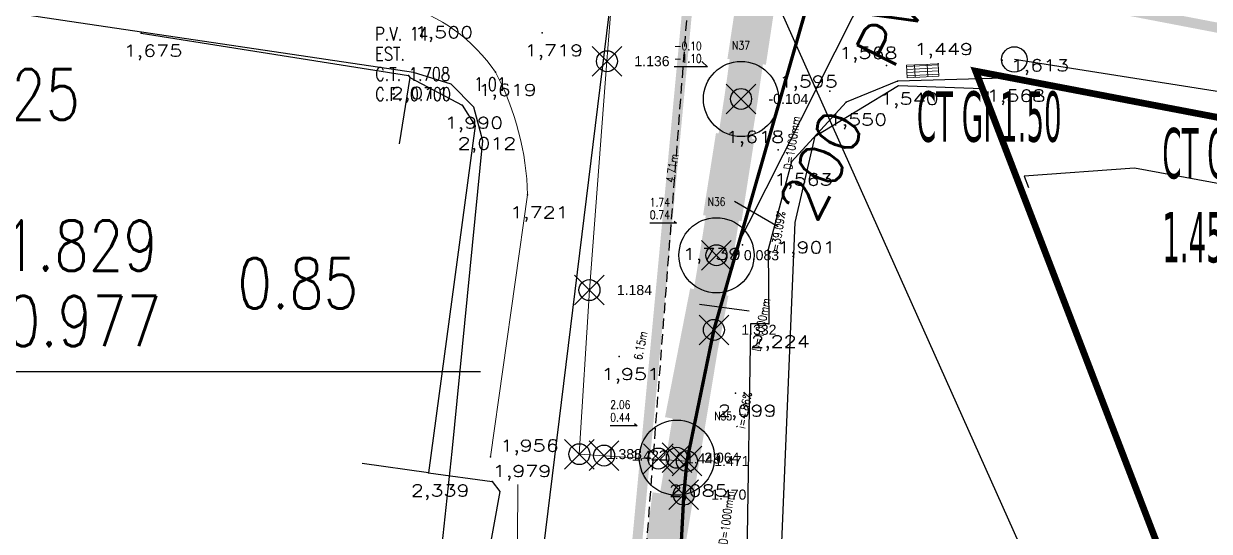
# Model space of a CAD drawing. Extents: x -160 to 364724, y -100 to 7353297.
# Drawn here: x 359270.63 to 359305.97, y 7352805.71 to 7352820.83 of the extents above; entities that cross this region are included whole.
import ezdxf
from ezdxf.enums import TextEntityAlignment as Align

# ---------------------------------------------------------------- set-up
doc = ezdxf.new("R2010")
doc.units = 0
doc.header["$LTSCALE"] = 5
for name, pattern in [('CENTER2', [1.125, 0.75, -0.125, 0.125, -0.125]), ('CONTINUO', [0]), ('DASHDOT2', [12.7, 6.35, -3.175, 0, -3.175]), ('HIDDEN2', [0.1875, 0.125, -0.0625])]:
    doc.linetypes.add(name, pattern=pattern)
for name, color, linetype in [('0-quadras', 6, 'Continuous'), ('LIN - ADUTORA', 2, 'Continuous'), ('LIN - INDEFINIDO', 7, 'Continuous'), ('LIN - REDE EXISTENTE SECUNDÁRIA', 2, 'Continuous'), ('LIN - REDE PROJETADA', 45, 'Continuous'), ('LT-COTAS', 7, 'CONTINUO'), ('ortofoto', 7, 'Continuous'), ('P_Eixo', 1, 'CENTER2'), ('PONTOS-AGUA_U', 7, 'Continuous'), ('PS_IND_COMPRIMENTO', 7, 'Continuous'), ('PS_IND_DIAMETRO', 7, 'Continuous'), ('PS_IND_INCLINACAO', 7, 'Continuous'), ('PS_PONTOS_IDENTIFICACAO_LIN', 7, 'Continuous'), ('PS_PONTOS_IDENTIFICACAO_TXT', 7, 'Continuous'), ('TUBO_DE_CONCRETO', 2, 'Continuous'), ('TUBO_PVC', 1, 'Continuous'), ('V-NODE', 1, 'Continuous'), ('V-NODE-TEXT', 11, 'Continuous')]:
    doc.layers.add(name, color=color, linetype=linetype)
for name, color, linetype, lineweight in [('LIN - AF', 142, 'Continuous', 5), ('LT-ALINHAMENTO-PREDIAL', 4, 'DASHDOT2', 25), ('LT-B-LEAO-GRELHA', 7, 'Continuous', 0), ('LT-BORDA', 1, 'Continuous', 9), ('LT-GUIA', 2, 'DASHDOT2', 18)]:
    doc.layers.add(name, color=color, linetype=linetype, lineweight=lineweight)
doc.styles.add('1_0250 R200', font='verdana.ttf', dxfattribs={"width": 0.4, "height": 0.4})
doc.styles.add('ROMANS', font='ROMANS.shx', dxfattribs={"height": 2})
doc.styles.add('SABESP', font='ROMANS.shx', dxfattribs={"height": 2})
doc.styles.add('simplex', font='simplex.shx', dxfattribs={"width": 0.8})
doc.styles.get("Standard").update_dxf_attribs({"font": 'arial.ttf'})
picture_1 = doc.add_image_def('image1.tif', size_in_pixel=(14710, 13573))

# ---------------------------------------------------------------- blocks, each defined once
blk = doc.blocks.new('*U151')
at = {"color": 0, "linetype": 'ByBlock', "lineweight": -2, "transparency": 16777216}
for p, q in [((-0.707, -0.707), (0.707, 0.707)), ((-0.707, 0.707), (0.707, -0.707))]:
    blk.add_line(p, q, dxfattribs=at)
blk.add_circle((0, 0), 0.5, dxfattribs=at)
blk = doc.blocks.new('A$C16bf6896')
at = {"layer": 'V-NODE', "xscale": 0.625, "yscale": 0.625, "zscale": 0.625}
for p in [(-0.738, -9.512, 0.052), (3.258, -10.636, -1.188), (2.526, -15.293, -1.001), (-1.261, -16.33, 0.1), (2.449, -17.515, 0.248), (-1.562, -21.219, 0.304), (-0.824, -21.261, 0.338), (0.793, -21.349, 0.365), (1.346, -21.325, 0.98), (1.645, -21.424, 0.387), (1.552, -22.426, 0.386)]:
    blk.add_blockref('*U151', p, dxfattribs=at)
at = {"layer": 'V-NODE-TEXT', "char_height": 0.3, "attachment_point": 4}
for s, insert in [('1.136', (0.079, -9.512, 0.052)), ('-0.104', (4.075, -10.636, -1.188)), ('0.083', (3.343, -15.293, -1.001)), ('1.184', (-0.444, -16.33, 0.1)), ('1.332', (3.266, -17.515, 0.248)), ('1.388', (-0.745, -21.219, 0.304)), ('1.422', (-0.007, -21.261, 0.338)), ('1.449', (1.61, -21.349, 0.365)), ('2.064', (2.163, -21.325, 0.98)), ('1.471', (2.462, -21.424, 0.387)), ('1.470', (2.369, -22.426, 0.386))]:
    blk.add_mtext(s, dxfattribs=dict(at, insert=insert))
blk = doc.blocks.new('DGE002H')
at = {"color": 0}
for p, q in [((-1.103, 1.263), (-1.672, -0.125)), ((1.5, -0.75), (1.5, 0.75))]:
    blk.add_line(p, q, dxfattribs=at)
blk.add_point((0, 0), dxfattribs=at)
blk = doc.blocks.new('SIMB_PONTO')
at = {"color": 0}
blk.add_point((0, 0), dxfattribs=at)
for tag in ['COTA', 'PONTO', 'DESC']:
    blk.add_attdef(tag, (0, 0), '', height=1)
blk = doc.blocks.new('*U705', base_point=(550.6981, 290.3575))
blk.add_circle((550.6981, 290.3575), 0.14)
blk = doc.blocks.new('*U706', base_point=(550.6981, 290.3575))
blk.add_circle((550.6981, 290.3575), 0.14)
blk = doc.blocks.new('*U707', base_point=(550.6981, 290.3575))
blk.add_circle((550.6981, 290.3575), 0.14)

msp = doc.modelspace()

# ---------------------------------------------------------------- hatches: boundary and pattern name
at = {"layer": 'LT-B-LEAO-GRELHA'}
h = msp.add_hatch(dxfattribs=at)
h.set_pattern_fill('GRATE', color=256, scale=3, angle=3)
h.set_pattern_definition([(3, (0, 0), (-0.0049064958978, 0.0936215188832), []), (93, (0, 0), (-0.374486075533, -0.019625983591), [])])
h.paths.add_polyline_path([(359296.952, 7352819.591), (359296.966, 7352819.217), (359297.915, 7352819.265), (359297.889, 7352819.635)])

# ---------------------------------------------------------------- linework, layer by layer
at = {"layer": '0-quadras', "color": 5, "lineweight": 30, "ltscale": 0.3}
msp.add_lwpolyline([(359267.568, 7352793.05), (359281.527, 7352790.566), (359283.4, 7352808.084), (359284.32, 7352817.34), (359284.054, 7352818.341), (359283.37, 7352819.03), (359282.253, 7352819.373), (359238.351, 7352825.892), (359238.64, 7352827.46), (359218.21, 7352830.95), (359218.504, 7352811.415), (359218.598, 7352805.203), (359223.825, 7352805.834), (359232.038, 7352804.644), (359244.07, 7352803.518), (359249.744, 7352801.519), (359249.539, 7352798.727), (359251.979, 7352798.139), (359252.108, 7352796.155), (359259.601, 7352794.322), (359266.585, 7352793.219)], dxfattribs=at)
at = {"layer": '0-quadras', "color": 6, "linetype": 'ByBlock', "const_width": 0.2, "flags": 128}
msp.add_lwpolyline([(359327.908, 7352728.973), (359326.182, 7352733.12), (359323.429, 7352740.423), (359318.068, 7352747.885), (359313.858, 7352759.777), (359312.54, 7352763.876), (359315.725, 7352766.008), (359308.877, 7352778.057), (359305.802, 7352783.327), (359308.475, 7352785.156), (359304.847, 7352792.857), (359303.676, 7352793.223), (359301.589, 7352799.261), (359306.092, 7352800.981), (359299.01, 7352819.415), (359307.422, 7352817.809), (359309.783, 7352815.403), (359316.16, 7352804.75), (359336.19, 7352765.63), (359350.038, 7352739.359)], dxfattribs=at)
at = {"layer": '0-quadras', "color": 5, "lineweight": 30, "ltscale": 0.3}
msp.add_lwpolyline([(359309.945, 7352758.555), (359290.149, 7352764.111), (359292.04, 7352776.81), (359293.63, 7352814.91), (359294.222, 7352817.476), (359296.705, 7352818.987), (359299.208, 7352818.901), (359306.092, 7352800.981), (359301.589, 7352799.261), (359303.676, 7352793.223), (359304.847, 7352792.857), (359308.475, 7352785.156), (359305.802, 7352783.327), (359315.725, 7352766.008), (359312.54, 7352763.876), (359315.267, 7352755.988)], close=True, dxfattribs=at)
at = {"layer": 'LIN - ADUTORA', "const_width": 1}
msp.add_lwpolyline([(359282.38, 7352759.029), (359286.168, 7352783.089), (359287.018, 7352787.216), (359287.759, 7352792.458), (359289.338, 7352802.197), (359291.283, 7352813.93), (359292.015, 7352818.587), (359298.873, 7352867.126), (359301.205, 7352883.106), (359303.444, 7352900.15)], dxfattribs=at)
at = {"layer": 'LIN - AF', "flags": 128}
msp.add_lwpolyline([(359288.757, 7352829.223), (359288.345, 7352823.871), (359288.019, 7352819.711), (359287.496, 7352812.893), (359287.195, 7352808.004), (359290.402, 7352807.799)], dxfattribs=at)
at = {"layer": 'LIN - AF', "const_width": 0.1, "flags": 128}
msp.add_lwpolyline([(359288.261, 7352773.982), (359289.175, 7352786.45), (359289.472, 7352792.678), (359290.116, 7352803.127), (359290.309, 7352806.797), (359290.402, 7352807.799), (359291.206, 7352811.708), (359294.374, 7352822.731), (359295.959, 7352825.52)], dxfattribs=at)
at = {"layer": 'LIN - INDEFINIDO', "color": 3}
msp.add_lwpolyline([(359304.63, 7352882.23), (359299.44, 7352829.16), (359291.72, 7352813.86)], dxfattribs=at)
at = {"layer": 'LIN - REDE EXISTENTE SECUNDÁRIA'}
msp.add_line((359292.227, 7352823.394), (359305.657, 7352793.382), dxfattribs=at)
at = {"layer": 'LIN - REDE EXISTENTE SECUNDÁRIA', "flags": 128}
msp.add_lwpolyline([(359284.174, 7352789.235), (359288.426, 7352823.877)], dxfattribs=at)
at = {"layer": 'LIN - REDE EXISTENTE SECUNDÁRIA'}
msp.add_lwpolyline([(359343.657, 7352751.949), (359323.064, 7352793.554), (359309.172, 7352818.346), (359300.162, 7352819.763)], dxfattribs=at)
msp.add_circle((359300.162, 7352819.763), 0.38, dxfattribs=at)
at = {"layer": 'LIN - REDE PROJETADA', "color": 1, "linetype": 'Continuous', "ltscale": 3, "flags": 128}
msp.add_lwpolyline([(359290.636, 7352823.7, 0.3, 0.3, 0), (359312.015, 7352819.597, 0.3, 0.3, 0), (359334.838, 7352775.11, 0.3, 0.3, 0), (359357.232, 7352730.405, 0.3, 0.3, 0), (359368.956, 7352708.607, 0.3, 0.3, 0), (359379.344, 7352697.014, 0.3, 0.3, 0), (359392.634, 7352694.818, 0.3, 0.3, 0), (359415.572, 7352702.169, 0.3, 0.3, 0), (359440.029, 7352714.742, 0.3, 0.3, 0), (359458.938, 7352723.574, 0.3, 0.3, 0), (359493.603, 7352738.451, 0.3, 0.3, 0), (359512.657, 7352747.861, 0.3, 0.3, 0), (359538.647, 7352760.154, 0.3, 0.3, 0), (359583.691, 7352781.858, 0.3, 0.3, 0), (359629.115, 7352802.755, 0.3, 0.3, 0), (359653.998, 7352814.202, 0.3, 0.3, 0), (359678.882, 7352825.649, 0.3, 0.3, 0), (359708.724, 7352838.632, 0.3, 0.3, 0), (359738.566, 7352851.615, 0, 0, 0)], format="xyseb", dxfattribs=at)
at = {"layer": 'LT-ALINHAMENTO-PREDIAL', "color": 8, "flags": 128}
for points, elevation in [([(359274.136, 7352820.549), (359282.1, 7352819.286), (359282.14, 7352819.227), (359283.702, 7352818.404), (359284.094, 7352817.786), (359282.699, 7352807.446), (359284.592, 7352807.188), (359284.825, 7352806.894), (359284.427, 7352804.687), (359282.658, 7352804.946), (359282.558, 7352804.071), (359282.327, 7352800.684), (359281.719, 7352796.564), (359281.44, 7352795.515), (359283.225, 7352795.188), (359282.7, 7352790.811)], 1.675), ([(359282.14, 7352819.227), (359281.827, 7352817.252)], 1.675), ([(359299.862, 7352819.209), (359296.682, 7352819.118), (359295.145, 7352818.496), (359293.521, 7352816.712), (359292.82, 7352814.099), (359292.839, 7352811.885), (359292.295, 7352811.884), (359292.185, 7352804.935), (359291.75, 7352804.907), (359291.686, 7352797.466), (359292.145, 7352789.057), (359291.85, 7352783.393), (359291.318, 7352778.598), (359291.015, 7352772.682)], 1.568), ([(359282.699, 7352807.446), (359280.719, 7352807.725)], 1.675)]:
    msp.add_lwpolyline(points, dxfattribs=dict(at, elevation=elevation))
msp.add_lwpolyline([(359330.118, 7352746.347), (359342.962, 7352752.15), (359340.312, 7352757.465), (359337.186, 7352763.703), (359334.291, 7352769.404), (359331.51, 7352774.729), (359328.801, 7352780.131), (359325.748, 7352786.463), (359323.976, 7352790.05), (359322.321, 7352793.376), (359318.556, 7352799.885), (359315.486, 7352805.68), (359309.783, 7352815.403), (359303.739, 7352816.527), (359300.458, 7352816.285), (359302.841, 7352809.703)], dxfattribs=at)
at = {"layer": 'LT-B-LEAO-GRELHA', "elevation": 1.531, "flags": 128}
msp.add_lwpolyline([(359296.952, 7352819.591), (359296.966, 7352819.217), (359297.915, 7352819.265), (359297.889, 7352819.635), (359296.952, 7352819.591)], dxfattribs=at)
at = {"layer": 'LT-BORDA', "elevation": 1.964, "flags": 128}
msp.add_lwpolyline([(359285.357, 7352807.105), (359285.32, 7352800.475), (359285.02, 7352790.382), (359284.671, 7352779.556), (359281.754, 7352765.541), (359279.337, 7352752.034), (359277.007, 7352732.22), (359275.462, 7352722.544), (359274.896, 7352703.772), (359274.009, 7352691.625), (359274.002, 7352679.063), (359273.852, 7352678.144), (359272.259, 7352651.048), (359273.578, 7352624.485), (359274.354, 7352599.621), (359274.277, 7352581.926), (359273.89, 7352568.26), (359274.32, 7352510.876)], dxfattribs=at)
at = {"layer": 'LT-GUIA', "elevation": 1.527, "flags": 128}
msp.add_lwpolyline([(359274.429, 7352822.513), (359279.794, 7352821.782), (359281.901, 7352821.403, -0.175377), (359284.701, 7352819.381, -0.114271), (359285.654, 7352815.735), (359284.544, 7352807.929)], format="xyb", dxfattribs=at)
at = {"layer": 'P_Eixo', "color": 1, "linetype": 'HIDDEN2', "ltscale": 0.5, "flags": 128}
msp.add_lwpolyline([(359290.602, 7352823.732), (359287.134, 7352778.385), (359278.894, 7352733.428), (359276.926, 7352692.908), (359276.424, 7352643.555), (359275.887, 7352589.752), (359277.551, 7352545.469), (359276.867, 7352505.597), (359277.842, 7352457.728), (359277.647, 7352423.209), (359277.161, 7352411.589), (359279.5, 7352389.378), (359286.267, 7352368.996), (359296.599, 7352348.041)], dxfattribs=at)
at = {"layer": 'PS_PONTOS_IDENTIFICACAO_LIN', "linetype": 'Continuous'}
for points in [[(359290.846, 7352819.708), (359291.019, 7352819.542), (359290.019, 7352819.542)], [(359290.022, 7352814.945), (359290.096, 7352814.885), (359289.296, 7352814.885)], [(359267.871, 7352809.365), (359266.247, 7352810.47), (359284.247, 7352810.47)], [(359288.842, 7352808.913), (359288.916, 7352808.853), (359288.116, 7352808.853)]]:
    msp.add_lwpolyline(points, dxfattribs=at)
at = {"layer": 'TUBO_DE_CONCRETO', "const_width": 1.16}
for points in [[(359292.183, 7352819.694), (359293.181, 7352826.288)], [(359291.457, 7352815.036), (359291.841, 7352817.481)], [(359290.318, 7352808.996), (359291.068, 7352812.832)], [(359289.487, 7352803.306), (359289.954, 7352806.789)]]:
    msp.add_lwpolyline(points, dxfattribs=at)
at = {"layer": 'TUBO_PVC', "const_width": 0.3}
msp.add_lwpolyline([(359287.069, 7352785.732), (359290.624, 7352823.512)], dxfattribs=at)

# ---------------------------------------------------------------- block references
at = {"layer": 'LIN - INDEFINIDO', "color": 2, "rotation": 262.219029656}
msp.add_blockref('DGE002H', (359291.72, 7352813.86), dxfattribs=at)
at = {"layer": 'LT-COTAS'}
ref = msp.add_blockref('SIMB_PONTO', (359282.808, 7352821.097, 1.5), dxfattribs=at)
ref.add_attrib('COTA', '1,500', dxfattribs={"layer": '0', "color": 8, "height": 0.35, "style": 'simplex', "width": 1.3125, "flags": 8}).set_placement((359282.283, 7352820.397), (359284.033, 7352820.397), align=Align.FIT)
ref = msp.add_blockref('SIMB_PONTO', (359274.136, 7352820.549, 1.675), dxfattribs=at)
ref.add_attrib('COTA', '1,675', dxfattribs={"layer": '0', "color": 8, "height": 0.35, "style": 'simplex', "width": 1.3125, "flags": 8}).set_placement((359273.611, 7352819.849), (359275.361, 7352819.849), align=Align.FIT)
for p in [(359274.136, 7352820.549, 1.675), (359286.084, 7352820.559, 1.719), (359286.084, 7352820.559, 1.719), (359286.084, 7352820.559, 1.719), (359296.355, 7352819.58, 1.568), (359297.889, 7352819.635, 1.449), (359299.794, 7352819.74, 1.613), (359282.1, 7352819.286, 2.011), (359284.701, 7352819.381, 1.619), (359299.862, 7352819.209, 1.568), (359296.682, 7352819.118, 1.54), (359294.657, 7352818.823, 1.595), (359295.145, 7352818.496, 1.55), (359283.702, 7352818.404, 1.99), (359284.094, 7352817.786, 2.012), (359293.117, 7352817.07, 1.618), (359293.521, 7352816.712, 1.563), (359285.654, 7352815.735, 1.721), (359292.057, 7352814.242, 1.739), (359292.82, 7352814.099, 1.901), (359292.839, 7352811.885, 2.224), (359288.378, 7352810.915, 1.951), (359291.85, 7352809.823, 2.099), (359284.544, 7352807.929, 1.956), (359282.699, 7352807.446, 2.339), (359284.592, 7352807.188, 1.979), (359290.393, 7352807.442, 2.085)]:
    msp.add_blockref('SIMB_PONTO', p, dxfattribs=at)
ref = msp.add_blockref('SIMB_PONTO', (359286.084, 7352820.559, 1.719), dxfattribs=at)
ref.add_attrib('COTA', '1,719', dxfattribs={"layer": '0', "color": 8, "height": 0.35, "style": 'simplex', "width": 1.4, "flags": 8}).set_placement((359285.559, 7352819.859), (359287.309, 7352819.859), align=Align.FIT)
ref = msp.add_blockref('SIMB_PONTO', (359286.084, 7352820.559, 1.719), dxfattribs=at)
ref.add_attrib('COTA', '1,719', dxfattribs={"layer": '0', "color": 8, "height": 0.35, "style": 'simplex', "width": 1.4, "flags": 8}).set_placement((359285.559, 7352819.859), (359287.309, 7352819.859), align=Align.FIT)
ref = msp.add_blockref('SIMB_PONTO', (359286.084, 7352820.559, 1.719), dxfattribs=at)
ref.add_attrib('COTA', '1,719', dxfattribs={"layer": '0', "color": 8, "height": 0.35, "style": 'simplex', "width": 1.4, "flags": 8}).set_placement((359285.559, 7352819.859), (359287.309, 7352819.859), align=Align.FIT)
ref = msp.add_blockref('SIMB_PONTO', (359296.355, 7352819.58, 1.568), dxfattribs=at)
ref.add_attrib('COTA', '1,568', dxfattribs={"layer": '0', "color": 8, "height": 0.35, "style": 'simplex', "width": 1.3125, "flags": 8}).set_placement((359294.93, 7352819.785), (359296.68, 7352819.785), align=Align.FIT)
ref = msp.add_blockref('SIMB_PONTO', (359297.889, 7352819.635, 1.449), dxfattribs=at)
ref.add_attrib('COTA', '1,449', dxfattribs={"layer": '0', "color": 8, "height": 0.35, "style": 'simplex', "width": 1.329114, "flags": 8}).set_placement((359297.181, 7352819.897), (359298.931, 7352819.897), align=Align.FIT)
ref = msp.add_blockref('SIMB_PONTO', (359299.794, 7352819.74, 1.613), dxfattribs=at)
ref.add_attrib('COTA', '1,613', dxfattribs={"layer": '0', "color": 8, "height": 0.35, "style": 'simplex', "width": 1.381579, "flags": 8}).set_placement((359300.047, 7352819.413), (359301.797, 7352819.413), align=Align.FIT)
ref = msp.add_blockref('SIMB_PONTO', (359282.1, 7352819.286, 2.011), dxfattribs=at)
ref.add_attrib('COTA', '2,011', dxfattribs={"layer": '0', "color": 8, "height": 0.35, "style": 'simplex', "width": 1.478873, "flags": 8}).set_placement((359281.575, 7352818.586), (359283.325, 7352818.586), align=Align.FIT)
ref = msp.add_blockref('SIMB_PONTO', (359284.701, 7352819.381, 1.619), dxfattribs=at)
ref.add_attrib('COTA', '1,619', dxfattribs={"layer": '0', "color": 8, "height": 0.35, "style": 'simplex', "width": 1.4, "flags": 8}).set_placement((359284.176, 7352818.681), (359285.926, 7352818.681), align=Align.FIT)
ref = msp.add_blockref('SIMB_PONTO', (359294.657, 7352818.823, 1.595), dxfattribs=at)
ref.add_attrib('COTA', '1,595', dxfattribs={"layer": '0', "color": 8, "height": 0.35, "style": 'simplex', "width": 1.3125, "flags": 8}).set_placement((359293.152, 7352818.932, 2.002), (359294.902, 7352818.932, 2.002), align=Align.FIT)
ref = msp.add_blockref('SIMB_PONTO', (359299.862, 7352819.209, 1.568), dxfattribs=at)
ref.add_attrib('COTA', '1,568', dxfattribs={"layer": '0', "color": 8, "height": 0.35, "style": 'simplex', "width": 1.3125, "flags": 8}).set_placement((359299.337, 7352818.509), (359301.087, 7352818.509), align=Align.FIT)
ref = msp.add_blockref('SIMB_PONTO', (359296.682, 7352819.118, 1.54), dxfattribs=at)
ref.add_attrib('COTA', '1,540', dxfattribs={"layer": '0', "color": 8, "height": 0.35, "style": 'simplex', "width": 1.3125, "flags": 8}).set_placement((359296.157, 7352818.418), (359297.907, 7352818.418), align=Align.FIT)
ref = msp.add_blockref('SIMB_PONTO', (359295.145, 7352818.496, 1.55), dxfattribs=at)
ref.add_attrib('COTA', '1,550', dxfattribs={"layer": '0', "color": 8, "height": 0.35, "style": 'simplex', "width": 1.3125, "flags": 8}).set_placement((359294.62, 7352817.796), (359296.37, 7352817.796), align=Align.FIT)
ref = msp.add_blockref('SIMB_PONTO', (359283.702, 7352818.404, 1.99), dxfattribs=at)
ref.add_attrib('COTA', '1,990', dxfattribs={"layer": '0', "color": 8, "height": 0.35, "style": 'simplex', "width": 1.3125, "flags": 8}).set_placement((359283.177, 7352817.704), (359284.927, 7352817.704), align=Align.FIT)
ref = msp.add_blockref('SIMB_PONTO', (359284.094, 7352817.786, 2.012), dxfattribs=at)
ref.add_attrib('COTA', '2,012', dxfattribs={"layer": '0', "color": 8, "height": 0.35, "style": 'simplex', "width": 1.3125, "flags": 8}).set_placement((359283.569, 7352817.086), (359285.319, 7352817.086), align=Align.FIT)
ref = msp.add_blockref('SIMB_PONTO', (359293.117, 7352817.07, 1.618), dxfattribs=at)
ref.add_attrib('COTA', '1,618', dxfattribs={"layer": '0', "color": 8, "height": 0.35, "style": 'simplex', "width": 1.381579, "flags": 8}).set_placement((359291.554, 7352817.282, 2.002), (359293.304, 7352817.282, 2.002), align=Align.FIT)
ref = msp.add_blockref('SIMB_PONTO', (359293.521, 7352816.712, 1.563), dxfattribs=at)
ref.add_attrib('COTA', '1,563', dxfattribs={"layer": '0', "color": 8, "height": 0.35, "style": 'simplex', "width": 1.3125, "flags": 8}).set_placement((359292.996, 7352816.012), (359294.746, 7352816.012), align=Align.FIT)
ref = msp.add_blockref('SIMB_PONTO', (359285.654, 7352815.735, 1.721), dxfattribs=at)
ref.add_attrib('COTA', '1,721', dxfattribs={"layer": '0', "color": 8, "height": 0.35, "style": 'simplex', "width": 1.478873, "flags": 8}).set_placement((359285.129, 7352815.035), (359286.879, 7352815.035), align=Align.FIT)
ref = msp.add_blockref('SIMB_PONTO', (359292.82, 7352814.099, 1.901), dxfattribs=at)
ref.add_attrib('COTA', '1,901', dxfattribs={"layer": '0', "color": 8, "height": 0.35, "style": 'simplex', "width": 1.478873, "flags": 8}).set_placement((359293.085, 7352813.988), (359294.835, 7352813.988), align=Align.FIT)
ref = msp.add_blockref('SIMB_PONTO', (359292.057, 7352814.242, 1.739), dxfattribs=at)
ref.add_attrib('COTA', '1,739', dxfattribs={"layer": '0', "color": 8, "height": 0.35, "style": 'simplex', "width": 1.329114, "flags": 8}).set_placement((359290.276, 7352813.79, 2.002), (359292.026, 7352813.79, 2.002), align=Align.FIT)
ref = msp.add_blockref('SIMB_PONTO', (359292.839, 7352811.885, 2.224), dxfattribs=at)
ref.add_attrib('COTA', '2,224', dxfattribs={"layer": '0', "color": 8, "height": 0.35, "style": 'simplex', "width": 1.235294, "flags": 8}).set_placement((359292.314, 7352811.185), (359294.064, 7352811.185), align=Align.FIT)
ref = msp.add_blockref('SIMB_PONTO', (359288.378, 7352810.915, 1.951), dxfattribs=at)
ref.add_attrib('COTA', '1,951', dxfattribs={"layer": '0', "color": 8, "height": 0.35, "style": 'simplex', "width": 1.478873, "flags": 8}).set_placement((359287.853, 7352810.215), (359289.603, 7352810.215), align=Align.FIT)
ref = msp.add_blockref('SIMB_PONTO', (359291.85, 7352809.823, 2.099), dxfattribs=at)
ref.add_attrib('COTA', '2,099', dxfattribs={"layer": '0', "color": 8, "height": 0.35, "style": 'simplex', "width": 1.26506, "flags": 8}).set_placement((359291.325, 7352809.123), (359293.075, 7352809.123), align=Align.FIT)
ref = msp.add_blockref('SIMB_PONTO', (359284.544, 7352807.929, 1.956), dxfattribs=at)
ref.add_attrib('COTA', '1,956', dxfattribs={"layer": '0', "color": 8, "height": 0.35, "style": 'simplex', "width": 1.329114, "flags": 8}).set_placement((359284.833, 7352808.084), (359286.583, 7352808.084), align=Align.FIT)
ref = msp.add_blockref('SIMB_PONTO', (359284.592, 7352807.188, 1.979), dxfattribs=at)
ref.add_attrib('COTA', '1,979', dxfattribs={"layer": '0', "color": 8, "height": 0.35, "style": 'simplex', "width": 1.329114, "flags": 8}).set_placement((359284.613, 7352807.327), (359286.363, 7352807.327), align=Align.FIT)
ref = msp.add_blockref('SIMB_PONTO', (359282.699, 7352807.446, 2.339), dxfattribs=at)
ref.add_attrib('COTA', '2,339', dxfattribs={"layer": '0', "color": 8, "height": 0.35, "style": 'simplex', "width": 1.26506, "flags": 8}).set_placement((359282.174, 7352806.746), (359283.924, 7352806.746), align=Align.FIT)
ref = msp.add_blockref('SIMB_PONTO', (359290.393, 7352807.442, 2.085), dxfattribs=at)
ref.add_attrib('COTA', '2,085', dxfattribs={"layer": '0', "color": 8, "height": 0.35, "style": 'simplex', "width": 1.25, "flags": 8}).set_placement((359289.868, 7352806.742), (359291.618, 7352806.742), align=Align.FIT)
at = {"layer": 'PONTOS-AGUA_U', "xscale": 8, "yscale": 8, "zscale": 8}
for name, p in [('*U707', (359292.015, 7352818.587)), ('*U706', (359291.283, 7352813.93)), ('*U705', (359290.103, 7352807.898))]:
    msp.add_blockref(name, p, dxfattribs=at)
at = {"layer": 'V-NODE-TEXT'}
msp.add_blockref('A$C16bf6896', (359288.757, 7352829.223, 1.084), dxfattribs=at)

# ---------------------------------------------------------------- texts
at = {"layer": 'LIN - INDEFINIDO', "color": 1, "style": 'SABESP'}
msp.add_text('200  PVC', height=1.3, rotation=63.2256, dxfattribs=at).set_placement((359293.65, 7352815.13), align=Align.MIDDLE_LEFT)
at = {"layer": 'LIN - REDE EXISTENTE SECUNDÁRIA', "char_height": 1.5, "attachment_point": 1, "style": '1_0250 R200'}
for s, insert in [('CT GI 1.50', (359297.256, 7352818.814)), ('CT GI INT^J1.45', (359304.572, 7352817.721))]:
    msp.add_mtext(s, dxfattribs=dict(at, insert=insert))
at = {"layer": 'PS_IND_COMPRIMENTO', "style": 'ROMANS', "width": 0.8}
for s, rotation, p in [('4.71m', 81.0672, (359289.965, 7352816.523)), ('6.15m', 78.9314, (359289.02, 7352811.241))]:
    msp.add_text(s, height=0.25, rotation=rotation, dxfattribs=at).set_placement(p, align=Align.MIDDLE_CENTER)
at = {"layer": 'PS_IND_DIAMETRO', "style": 'ROMANS', "width": 0.8}
for rotation, p in [(81.0672, (359293.535, 7352817.278)), (78.9314, (359292.616, 7352811.862)), (82.3573, (359291.583, 7352806.109))]:
    msp.add_text('D=1000mm', height=0.25, rotation=rotation, dxfattribs=at).set_placement(p, align=Align.MIDDLE_CENTER)
at = {"layer": 'PS_IND_INCLINACAO', "style": 'ROMANS', "width": 0.8}
for s, rotation, p in [('i=39.09%', 81.0672, (359293.116, 7352814.611)), ('i=4.86%', 78.9314, (359292.117, 7352809.311))]:
    msp.add_text(s, height=0.25, rotation=rotation, dxfattribs=at).set_placement(p, align=Align.MIDDLE_CENTER)
at = {"layer": 'PS_PONTOS_IDENTIFICACAO_TXT', "style": 'ROMANS', "width": 0.8}
for s, height, p in [('P.V. 14', 0.4, (359281.109, 7352820.329)), ('-0.10', 0.25, (359290.019, 7352820.042)), ('EST. ', 0.4, (359281.109, 7352819.729)), ('-1.10', 0.25, (359290.019, 7352819.667)), ('C.P. 25', 1.5, (359266.247, 7352817.97)), ('C.T. 1.708', 0.4, (359281.109, 7352819.129)), ('1.01', 0.4, (359284.054, 7352818.829)), ('C.F. 0.700', 0.4, (359281.109, 7352818.529)), ('1.74', 0.25, (359289.296, 7352815.385)), ('C.T. 1.829', 1.5, (359266.247, 7352813.47)), ('0.74', 0.25, (359289.296, 7352815.01)), ('0.85', 1.5, (359277.004, 7352812.345)), ('C.F. 0.977', 1.5, (359266.247, 7352811.22)), ('2.06', 0.25, (359288.116, 7352809.353)), ('0.44', 0.25, (359288.116, 7352808.978))]:
    msp.add_text(s, height=height, dxfattribs=at).set_placement(p)
for s, p in [('N37', (359292.015, 7352820.057)), ('N36', (359291.283, 7352815.4)), ('N35', (359291.485, 7352809.018))]:
    msp.add_text(s, height=0.25, dxfattribs=at).set_placement(p, align=Align.CENTER)

# ---------------------------------------------------------------- pictures from other files: only their frames are drawn
image = msp.add_image(picture_1, insert=(359073.892, 7352258.636), size_in_units=(734.398, 677.634), dxfattribs=dict(fade=70))
image.dxf.flags = 14
at = {"layer": 'ortofoto'}
image = msp.add_image(picture_1, insert=(359073.892, 7352258.636), size_in_units=(734.398, 677.634), dxfattribs=dict(at, fade=29))
image.dxf.flags = 14

doc.saveas('drawing.dxf')
